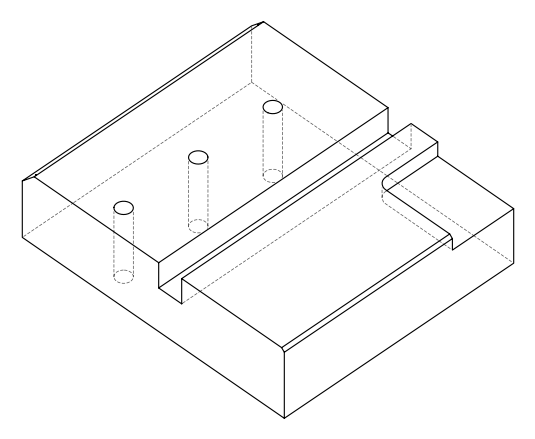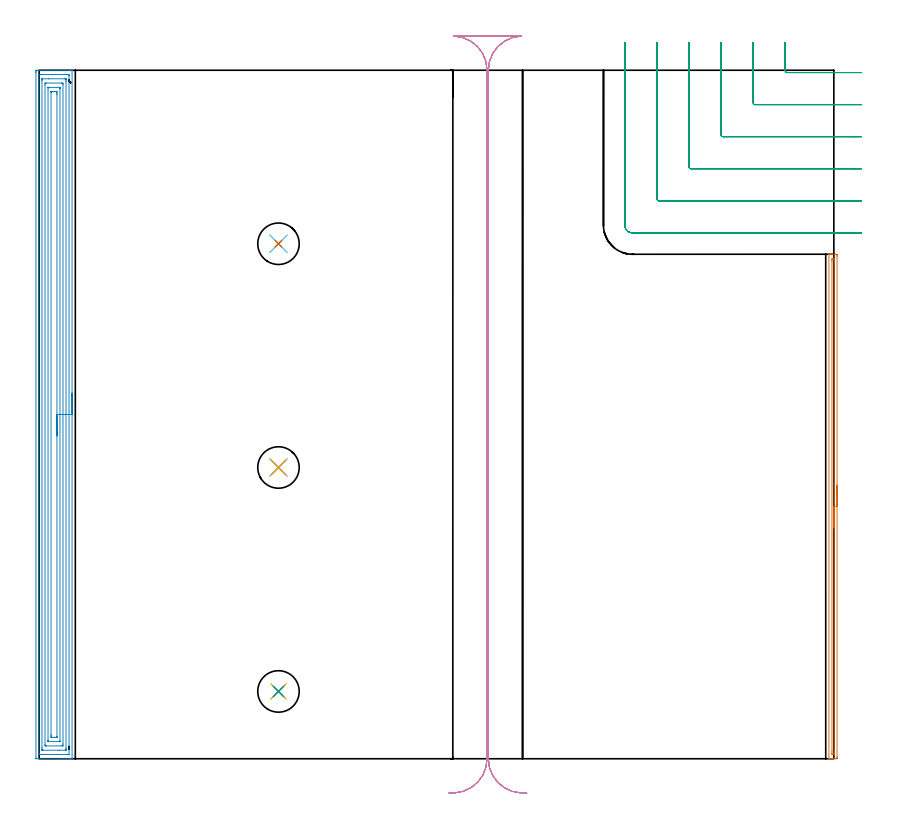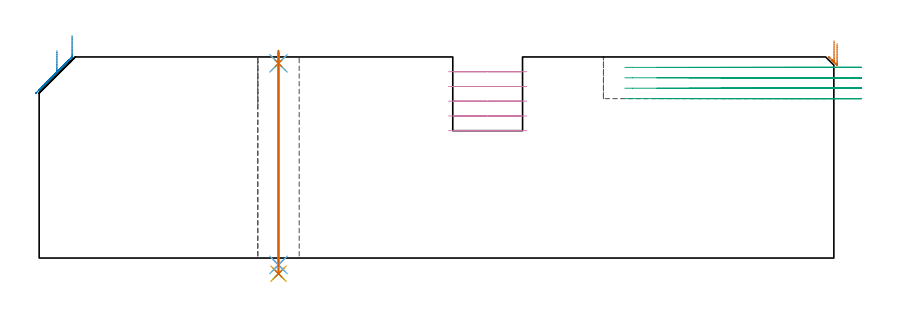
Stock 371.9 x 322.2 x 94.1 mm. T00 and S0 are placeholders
(PLAN: 13 operations, 9 tool changes, 36.8 min)
(1 AREA_MILL | FG_CHAMFER_SURFACE | UGT0205_001 | 3.93 min | 1726 mm3)
(2 AREA_MILL_1 | FG_CHAMFER_SURFACE_1 | UGT0205_001 | 15.82 min | 46015 mm3)
(3 MILL_CORNER_NOTCH_RECTANGULAR | CORNER_NOTCH_RECTANGULAR | UGT0201_094 | Follow Part, ap 5, ae 75% | 6.57 min | 180217 mm3)
(4 MILL_RECTANGULAR_SLOT | SLOT_RECTANGULAR | UGT0201_004 | Follow Part, ap 8, ae 75% | 7.87 min | 362549 mm3)
(5 SPOT_DRILL | STEP1HOLE | NXT0321_9005460120000 | 0.05 min | 151 mm3)
(6 SPOT_DRILL_1 | STEP1HOLE_1 | NXT0321_9005460120000 | 0.05 min | 156 mm3)
(7 SPOT_DRILL_2 | STEP1HOLE_2 | NXT0321_9005460120000 | 0.05 min | 174 mm3)
(8 DRILL_THROUGH_HOLE_INTO_CENTER | STEP1HOLE | NXT0301_065 | 0.4 min | 6366 mm3)
(9 DRILL_TO_ENLARGE_THROUGH_HOLE | STEP1HOLE | UGT0301_261 | 0.42 min | 21243 mm3)
(10 DRILL_THROUGH_HOLE_INTO_CENTER_1 | STEP1HOLE_1 | NXT0301_065 | 0.4 min | 6389 mm3)
(11 DRILL_TO_ENLARGE_THROUGH_HOLE_1 | STEP1HOLE_1 | UGT0301_261 | 0.42 min | 21193 mm3)
(12 DRILL_THROUGH_HOLE_INTO_CENTER_2 | STEP1HOLE_2 | NXT0301_065 | 0.4 min | 6444 mm3)
(13 DRILL_TO_ENLARGE_THROUGH_HOLE_2 | STEP1HOLE_2 | UGT0301_261 | 0.42 min | 21166 mm3)
(TOOL UGT0205_001 | Chamfer Mill 20 x 3 x 45 deg. | D20 FL50 Z2)
(TOOL UGT0201_094 | End mill 20 mm | D20 FL38 Z4)
(TOOL UGT0201_004 | End Mill 32 mm | D32 FL53 Z6)
(TOOL NXT0321_9005460120000 | NC Spot Drill, 142deg, 12mm, Carbide, Uncoated | D12 PA142 FL30 Z2)
(TOOL NXT0301_065 | Carbide Drill 9.4mm [860.1-0940-075A1-MM 2214] | D9.4 PA140 FL98 Z2)
(TOOL UGT0301_261 | Twist Drill 19.4 mm | D19.4 PA118 FL140 Z2)
(OP 1 AREA_MILL)
G17 G21 G94 G90
T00 M6
G54
G17 G0 G90 X373.4 Y128.05 S1061 M3
G43 Z104.1 H0
Z100.3
G94 G1 Y128.012 Z99.428 F250.
Y127.898 Z98.564
Y127.709 Z97.712
Y127.447 Z96.88
Y127.113 Z96.074
Y126.71 Z95.3
Y126.241 Z94.564
Y125.71 Z93.872
Y125.121 Z93.229
Y124.478 Z92.64
Y123.786 Z92.108
Y123.05 Z91.64
Y122.276 Z91.237
Y121.47 Z90.903
Y120.638 Z90.641
Y119.786 Z90.452
Y118.922 Z90.338
Y118.05 Z90.3
Y0.939
X373.399 Y0.614 Z90.301
X373.393 Y0.053 Z90.303
X373.391 Y0.008 Z90.305
X372.834 Y0. Z90.86
X372.278 Z91.419
X371.945 Z91.751
X371.388 Z92.308
X371.055 Z92.64
X370.389 Z93.311
X370.024 Z93.676
X369.645 Z94.046
X369.602 Y0.009 Z94.088
X369.6 Y0.167 Z94.1
Y235.933
X369.603 Y236.09 Z94.088
X369.643 Y236.093 Z94.048
X370.024 Y236.1 Z93.676
X370.389 Z93.311
X371.055 Z92.64
X372.278 Z91.419
X372.834 Y236.097 Z90.86
X373.391 Y236.092 Z90.305
X373.393 Y236.047 Z90.303
X373.399 Y235.486 Z90.301
X373.4 Y234.918 Z90.3
Y118.05
X371.986 Z91.714
Y3.252
X371.983 Y2.4 Z91.717
X371.981 Y2.363 Z91.719
X371.945 Y2.01 Z91.755
X371.448 Y2.005 Z92.252
X371.055 Y2.01 Z92.645
X371.019 Y2.4 Z92.681
X371.017 Y2.439 Z92.683
X371.014 Y3.293 Z92.686
Y232.848
X371.017 Y233.7 Z92.683
X371.019 Y233.737 Z92.681
X371.055 Y234.09 Z92.645
X371.552 Y234.095 Z92.148
X371.945 Y234.09 Z91.755
X371.981 Y233.7 Z91.719
X371.983 Y233.661 Z91.717
X371.986 Y232.807 Z91.714
Y118.05
Y117.178 Z91.752
Y116.313 Z91.866
Y115.462 Z92.055
Y114.63 Z92.317
Y113.824 Z92.651
Y113.05 Z93.054
Y112.314 Z93.523
Y111.622 Z94.054
Y110.979 Z94.643
Y110.39 Z95.286
Y109.858 Z95.979
Y109.39 Z96.714
Y108.987 Z97.488
Y108.653 Z98.294
Y108.391 Z99.126
Y108.202 Z99.978
Y108.088 Z100.843
Y108.05 Z101.714
G0 Z104.1
M5
M2
(OP 2 AREA_MILL_1)
G17 G21 G94 G90
T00 M6
G54
G17 G0 G90 X15.4 Y171.1 S1061 M3
G43 Z104.1 H0
G94 G1 Y171.062 Z103.228 F250.
Y170.948 Z102.363
Y170.759 Z101.512
Y170.497 Z100.68
Y170.163 Z99.874
Y169.76 Z99.1
Y169.292 Z98.364
Y168.76 Z97.672
Y168.171 Z97.029
Y167.528 Z96.439
Y166.836 Z95.908
Y166.1 Z95.44
Y165.326 Z95.037
Y164.52 Z94.703
Y163.688 Z94.441
Y162.837 Z94.252
Y161.972 Z94.138
Y161.1 Z94.1
Y0.18
X15.397 Y0.009 Z94.088
X15.381 Y0.007 Z94.072
X15.004 Y0. Z93.704
X14.737 Z93.437
X14.024 Z92.719
X12.784 Z91.481
X11.371 Z90.067
X-1.273 Y0.001 Z77.424
X-1.492 Y0.01 Z77.206
X-1.499 Y0.229 Z77.199
Y0.256
X-1.5 Y321.176 Z77.2
X-1.499 Y321.573 Z77.201
X-1.495 Y322.064 Z77.203
X-1.492 Y322.191 Z77.206
X-1.009 Y322.2 Z77.689
X12.256 Z90.95
X13.668 Z92.364
X14.024 Z92.719
X14.737 Z93.437
X15.004 Z93.704
X15.381 Y322.193 Z94.072
X15.397 Y322.191 Z94.088
X15.4 Y322.02 Z94.1
Y161.1
X13.986 Z92.686
X13.985 Y2.095 Z92.685
X13.984 Y2.041 Z92.684
X13.982 Y2.016 Z92.682
X13.98 Y2.011 Z92.68
X13.961 Y2.009 Z92.661
X13.55 Y2.001 Z92.25
X0.76 Z79.46
X0.284 Y2.002 Z78.984
X0.037 Y2.01 Z78.737
X-0.079 Y2.016 Z78.621
X-0.085 Y2.375 Z78.615
Y2.415
Y320.106
X-0.084 Y320.159 Z78.616
X-0.082 Y320.184 Z78.618
X-0.08 Y320.189 Z78.62
X-0.061 Y320.191 Z78.639
X0.35 Y320.199 Z79.05
X13.14 Y320.2 Z91.84
X13.616 Y320.198 Z92.316
X13.863 Y320.19 Z92.563
X13.979 Y320.184 Z92.679
X13.985 Y319.825 Z92.685
Y319.785
X13.986 Y161.1 Z92.686
X12.571 Z91.271
Y4.778
X12.569 Y4.203 Z91.269
X12.566 Y4.044 Z91.266
X12.565 Y4.013 Z91.265
X12.523 Y4.007 Z91.223
X12.455 Y4.002 Z91.155
X9.362 Y4. Z88.062
X1.845 Y4.001 Z80.545
X1.644 Y4.004 Z80.344
X1.444 Y4.01 Z80.144
X1.335 Y4.021 Z80.035
X1.332 Y4.097 Z80.032
X1.33 Y4.203 Z80.03
X1.329 Y4.522 Z80.029
Y5.097
Y317.422
X1.331 Y317.997 Z80.031
X1.333 Y318.156 Z80.033
X1.335 Y318.187 Z80.035
X1.377 Y318.193 Z80.077
X1.445 Y318.198 Z80.145
X4.538 Y318.2 Z83.238
X12.055 Y318.199 Z90.755
X12.256 Y318.196 Z90.956
X12.456 Y318.19 Z91.156
X12.565 Y318.179 Z91.265
X12.568 Y318.103 Z91.268
X12.57 Y317.997 Z91.27
X12.571 Y317.678 Z91.271
Y317.103
Y161.1
X11.157 Z89.857
X11.156 Y6.885 Z89.856
X11.151 Y6.214 Z89.851
X11.137 Y6.01 Z89.837
X10.925 Y6.004 Z89.625
X10.487 Y6. Z89.187
X3.413 Z82.113
X2.973 Y6.004 Z81.673
X2.764 Y6.01 Z81.464
X2.75 Y6.127 Z81.45
X2.744 Y6.668 Z81.444
X2.743 Y315.315 Z81.443
X2.749 Y315.986 Z81.449
X2.763 Y316.19 Z81.463
X2.975 Y316.196 Z81.675
X3.413 Y316.2 Z82.113
X10.487 Z89.187
X10.927 Y316.196 Z89.627
X11.136 Y316.19 Z89.836
X11.15 Y316.073 Z89.85
X11.156 Y315.532 Z89.856
X11.157 Y161.1 Z89.857
X9.743 Z88.443
X9.742 Y8.39 Z88.442
X9.739 Y8.107 Z88.439
X9.736 Y8.027 Z88.436
X9.732 Y8.008 Z88.432
X9.727 Y8.006 Z88.427
X9.686 Y8.003 Z88.386
X9.603 Y8.001 Z88.303
X9.384 Y8. Z88.084
X4.297 Y8.001 Z82.997
X4.202 Y8.003 Z82.902
X4.175 Y8.006 Z82.875
X4.166 Y8.008 Z82.866
X4.164 Y8.06 Z82.864
X4.16 Y8.248 Z82.86
X4.157 Y8.531 Z82.857
Y8.673
X4.158 Y313.81 Z82.858
X4.161 Y314.094 Z82.861
X4.164 Y314.173 Z82.864
X4.168 Y314.192 Z82.868
X4.173 Y314.194 Z82.873
X4.214 Y314.198 Z82.914
X4.297 Y314.199 Z82.997
X4.516 Y314.2 Z83.216
X9.603 Y314.199 Z88.303
X9.698 Y314.197 Z88.398
X9.725 Y314.194 Z88.425
X9.734 Y314.192 Z88.434
X9.736 Y314.14 Z88.436
X9.74 Y313.952 Z88.44
X9.743 Y313.669 Z88.443
Y313.527
Y161.1
X8.329 Z87.029
X8.328 Y10.461 Z87.028
X8.327 Y10.211 Z87.027
X8.325 Y10.086 Z87.025
X8.322 Y10.027 Z87.022
X8.316 Y10.009 Z87.016
X8.286 Y10.005 Z86.986
X7.834 Y10.001 Z86.534
X7.406 Y10. Z86.106
X6.522 Z85.222
X6.066 Y10.001 Z84.766
X5.633 Y10.004 Z84.333
X5.581 Y10.01 Z84.281
X5.578 Y10.06 Z84.278
X5.574 Y10.461 Z84.274
X5.572 Y10.961 Z84.272
X5.571 Y11.355 Z84.271
Y311.739
X5.573 Y311.989 Z84.273
X5.575 Y312.114 Z84.275
X5.578 Y312.174 Z84.278
X5.584 Y312.191 Z84.284
X5.614 Y312.195 Z84.314
X6.066 Y312.199 Z84.766
X6.494 Y312.2 Z85.194
X7.378 Z86.078
X7.834 Y312.199 Z86.534
X8.267 Y312.196 Z86.967
X8.319 Y312.19 Z87.019
X8.322 Y312.14 Z87.022
X8.326 Y311.739 Z87.026
X8.328 Y311.239 Z87.028
X8.329 Y310.845 Z87.029
Y161.1
Y160.228 Z87.067
Y159.364 Z87.181
Y158.512 Z87.37
Y157.68 Z87.632
Y156.874 Z87.966
Y156.1 Z88.369
Y155.364 Z88.837
Y154.672 Z89.368
Y154.029 Z89.958
Y153.44 Z90.601
Y152.909 Z91.293
Y152.44 Z92.029
Y152.037 Z92.803
Y151.703 Z93.609
Y151.441 Z94.441
Y151.252 Z95.292
Y151.138 Z96.157
Y151.1 Z97.029
G0 Z104.1
M5
M2
(OP 3 MILL_CORNER_NOTCH_RECTANGULAR)
G17 G21 G94 G90
T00 M6
G54
G17 G0 G90 X349.1 Y335.2 S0 M3
G43 Z104.1 H0
Z89.225
G94 G1 Y332.2 F250.
Y322.094 F500.
G3 X350.094 Y321.1 R1.
G1 X381.9
X384.9 F250.
G0 Z104.1
X334.1 Y335.2
Z89.225
G1 Y332.2
Y307.094 F500.
G3 X335.094 Y306.1 R1.
G1 X381.9
X384.9 F250.
G0 Z104.1
X319.1 Y335.2
Z89.225
G1 Y332.2
Y292.095 F500.
G3 X320.095 Y291.1 R1.
G1 X381.9
X384.9 F250.
G0 Z104.1
X304.1 Y335.2
Z89.225
G1 Y332.2
Y277.095 F500.
G3 X305.095 Y276.1 R1.
G1 X381.9
X384.9 F250.
G0 Z104.1
X289.1 Y335.2
Z89.225
G1 Y332.2
Y262.095 F500.
G3 X290.095 Y261.1 R1.
G1 X381.9
X384.9 F250.
G0 Z104.1
X274.1 Y335.2
Z89.225
G1 Y332.2
Y249.6 F500.
G3 X277.6 Y246.1 R3.5
G1 X381.9
X384.9 F250.
G0 Z104.1
X349.1 Y335.2
Z84.35
G1 Y332.2
Y322.094 F500.
G3 X350.094 Y321.1 R1.
G1 X381.9
X384.9 F250.
G0 Z104.1
X334.1 Y335.2
Z84.35
G1 Y332.2
Y307.094 F500.
G3 X335.094 Y306.1 R1.
G1 X381.9
X384.9 F250.
G0 Z104.1
X319.1 Y335.2
Z84.35
G1 Y332.2
Y292.095 F500.
G3 X320.095 Y291.1 R1.
G1 X381.9
X384.9 F250.
G0 Z104.1
X304.1 Y335.2
Z84.35
G1 Y332.2
Y277.095 F500.
G3 X305.095 Y276.1 R1.
G1 X381.9
X384.9 F250.
G0 Z104.1
X289.1 Y335.2
Z84.35
G1 Y332.2
Y262.095 F500.
G3 X290.095 Y261.1 R1.
G1 X381.9
X384.9 F250.
G0 Z104.1
X274.1 Y335.2
Z84.35
G1 Y332.2
Y249.6 F500.
G3 X277.6 Y246.1 R3.5
G1 X381.9
X384.9 F250.
G0 Z104.1
X349.1 Y335.2
Z79.475
G1 Y332.2
Y322.094 F500.
G3 X350.094 Y321.1 R1.
G1 X381.9
X384.9 F250.
G0 Z104.1
X334.1 Y335.2
Z79.475
G1 Y332.2
Y307.094 F500.
G3 X335.094 Y306.1 R1.
G1 X381.9
X384.9 F250.
G0 Z104.1
X319.1 Y335.2
Z79.475
G1 Y332.2
Y292.095 F500.
G3 X320.095 Y291.1 R1.
G1 X381.9
X384.9 F250.
G0 Z104.1
X304.1 Y335.2
Z79.475
G1 Y332.2
Y277.095 F500.
G3 X305.095 Y276.1 R1.
G1 X381.9
X384.9 F250.
G0 Z104.1
X289.1 Y335.2
Z79.475
G1 Y332.2
Y262.095 F500.
G3 X290.095 Y261.1 R1.
G1 X381.9
X384.9 F250.
G0 Z104.1
X274.1 Y335.2
Z79.475
G1 Y332.2
Y249.6 F500.
G3 X277.6 Y246.1 R3.5
G1 X381.9
X384.9 F250.
G0 Z104.1
X349.1 Y335.2
Z74.6
G1 Y332.2
Y322.094 F500.
G3 X350.094 Y321.1 R1.
G1 X381.9
X384.9 F250.
G0 Z104.1
X334.1 Y335.2
Z74.6
G1 Y332.2
Y307.094 F500.
G3 X335.094 Y306.1 R1.
G1 X381.9
X384.9 F250.
G0 Z104.1
X319.1 Y335.2
Z74.6
G1 Y332.2
Y292.095 F500.
G3 X320.095 Y291.1 R1.
G1 X381.9
X384.9 F250.
G0 Z104.1
X304.1 Y335.2
Z74.6
G1 Y332.2
Y277.095 F500.
G3 X305.095 Y276.1 R1.
G1 X381.9
X384.9 F250.
G0 Z104.1
X289.1 Y335.2
Z74.6
G1 Y332.2
Y262.095 F500.
G3 X290.095 Y261.1 R1.
G1 X381.9
X384.9 F250.
G0 Z104.1
X274.1 Y335.2
Z74.6
G1 Y332.2
Y249.6 F500.
G3 X277.6 Y246.1 R3.5
G1 X381.9
X384.9 F250.
G0 Z104.1
M5
M2
(OP 4 MILL_RECTANGULAR_SLOT)
G17 G21 G94 G90
T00 M6
G54
G17 G0 G90 X228.215 Y-16.154 S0 M3
G43 Z104.1 H0
Z87.2
G94 G1 X225.221 Y-15.97 F250.
G2 X210.2 Y0. R16. F500.
G1 Y322.2
G2 X225.634 Y338.19 R16.
G1 Y338.2
X194.166
Y338.19
G2 X209.6 Y322.2 R16.
G1 Y0.
G2 X194.579 Y-15.97 R16.
G1 X191.585 Y-16.154 F250.
G0 X228.215 Z80.3
G1 X225.221 Y-15.97
G2 X210.2 Y0. R16. F500.
G1 Y322.2
G2 X225.634 Y338.19 R16.
G1 Y338.2
X194.166
Y338.19
G2 X209.6 Y322.2 R16.
G1 Y0.
G2 X194.579 Y-15.97 R16.
G1 X191.585 Y-16.154 F250.
G0 X228.215 Z73.4
G1 X225.221 Y-15.97
G2 X210.2 Y0. R16. F500.
G1 Y322.2
G2 X225.634 Y338.19 R16.
G1 Y338.2
X194.166
Y338.19
G2 X209.6 Y322.2 R16.
G1 Y0.
G2 X194.579 Y-15.97 R16.
G1 X191.585 Y-16.154 F250.
G0 X228.215 Z66.5
G1 X225.221 Y-15.97
G2 X210.2 Y0. R16. F500.
G1 Y322.2
G2 X225.634 Y338.19 R16.
G1 Y338.2
X194.166
Y338.19
G2 X209.6 Y322.2 R16.
G1 Y0.
G2 X194.579 Y-15.97 R16.
G1 X191.585 Y-16.154 F250.
G0 X228.215 Z59.6
G1 X225.221 Y-15.97
G2 X210.2 Y0. R16. F500.
G1 Y322.2
G2 X225.634 Y338.19 R16.
G1 Y338.2
X194.166
Y338.19
G2 X209.6 Y322.2 R16.
G1 Y0.
G2 X194.579 Y-15.97 R16.
G1 X191.585 Y-16.154 F250.
G0 Z104.1
M5
M2
(OP 5 SPOT_DRILL)
G17 G21 G94 G90
T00 M6
G54
G17 G0 G90 X112. Y31.5 S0 M3
G43 Z104.1 H0
G94 G81 G98 Z91.1 F250. R97.1
G80
M5
M2
(OP 6 SPOT_DRILL_1)
G17 G21 G94 G90
T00 M6
G54
G17 G0 G90 X112. Y136.3 S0 M3
G43 Z104.1 H0
G94 G81 G98 Z91.1 F250. R97.1
G80
M5
M2
(OP 7 SPOT_DRILL_2)
G17 G21 G94 G90
T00 M6
G54
G17 G0 G90 X112. Y241. S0 M3
G43 Z104.1 H0
G94 G81 G98 Z91.1 F250. R97.1
G80
M5
M2
(OP 8 DRILL_THROUGH_HOLE_INTO_CENTER)
G17 G21 G94 G90
T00 M6
G54
G17 G0 G90 X112. Y31.5 S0 M3
G43 Z104.1 H1
G94 G73 G98 Z-3.211 F250. Q8.846 R96.1
G80
M5
M2
(OP 9 DRILL_TO_ENLARGE_THROUGH_HOLE)
G17 G21 G94 G90
T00 M6
G54
G17 G0 G90 X112. Y31.5 S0 M3
G43 Z104.1 H0
G94 G73 G98 Z-7.328 F250. Q16.905 R96.1
G80
M5
M2
(OP 10 DRILL_THROUGH_HOLE_INTO_CENTER_1)
G17 G21 G94 G90
T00 M6
G54
G17 G0 G90 X112. Y136.3 S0 M3
G43 Z104.1 H1
G94 G73 G98 Z-3.211 F250. Q8.846 R96.1
G80
M5
M2
(OP 11 DRILL_TO_ENLARGE_THROUGH_HOLE_1)
G17 G21 G94 G90
T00 M6
G54
G17 G0 G90 X112. Y136.3 S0 M3
G43 Z104.1 H0
G94 G73 G98 Z-7.328 F250. Q16.905 R96.1
G80
M5
M2
(OP 12 DRILL_THROUGH_HOLE_INTO_CENTER_2)
G17 G21 G94 G90
T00 M6
G54
G17 G0 G90 X112. Y241. S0 M3
G43 Z104.1 H1
G94 G73 G98 Z-3.211 F250. Q8.846 R96.1
G80
M5
M2
(OP 13 DRILL_TO_ENLARGE_THROUGH_HOLE_2)
G17 G21 G94 G90
T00 M6
G54
G17 G0 G90 X112. Y241. S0 M3
G43 Z104.1 H0
G94 G73 G98 Z-7.328 F250. Q16.905 R96.1
G80
M5
M2
